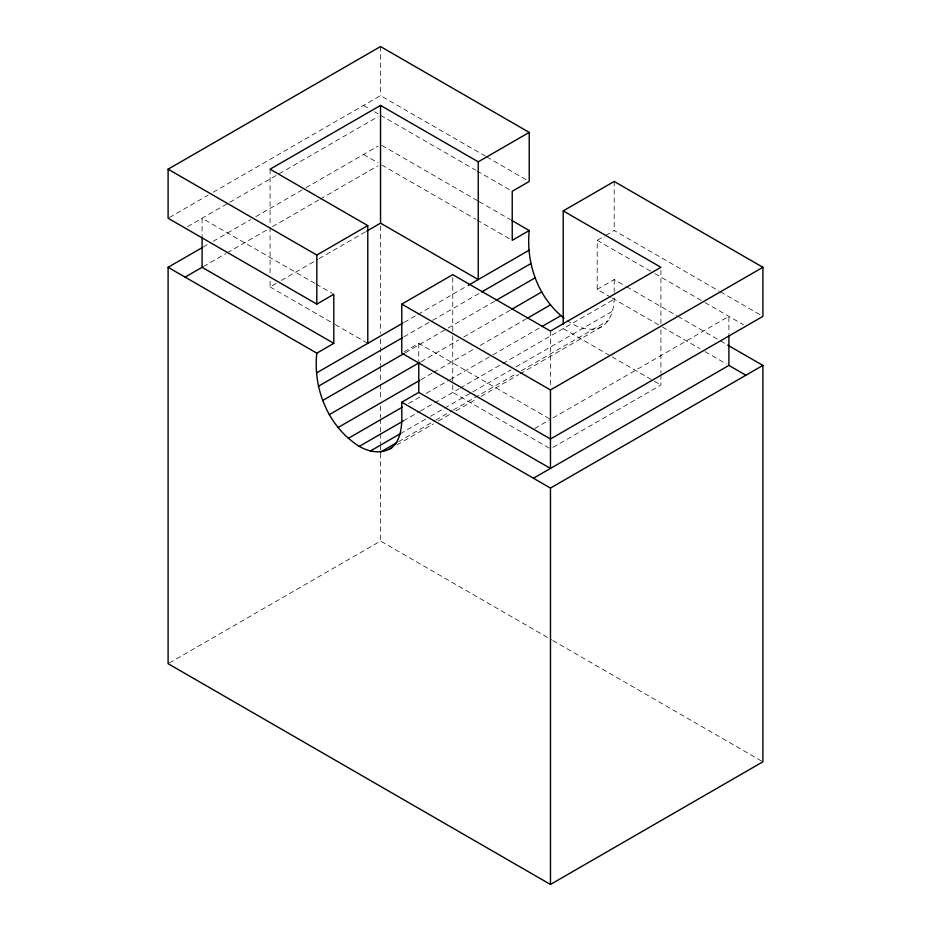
<?xml version="1.0" encoding="UTF-8"?>
<svg xmlns="http://www.w3.org/2000/svg" width="931" height="931" viewBox="0 0 931 931"><rect width="100%" height="100%" fill="white"/><g stroke="black" fill="none" stroke-linecap="round" stroke-linejoin="round"><path stroke-width="0.7" stroke-dasharray="4.66 3.49" d="M520.057 373.866L601.752 326.7C612.656 319.508 614.553 305.671 614.192 293.591M169.361 217.528L208.195 195.103M213.199 192.217L380.535 95.602L485.493 156.21M187.527 226.664L228.479 203.016M229.736 202.295L378.021 116.678M203.179 247.052L208.195 244.166M213.199 241.269L250.788 219.576M255.804 216.679L304.658 188.469M305.903 187.748L378.102 146.062M203.354 266.58L225.965 253.523M227.222 252.801L267.441 229.585M272.457 226.675L318.961 199.839M320.217 199.106L378.021 165.741M270.071 281.115L270.071 286.934L276.344 283.303M281.371 280.406L317.774 259.388M319.019 258.667L365.464 231.854M404.182 322.335L416.739 315.085M417.996 314.364L466.943 286.096M403.728 336.964L431.379 320.997M432.636 320.276L479.139 293.428M404.205 351.755L418.764 343.341L549.22 418.659M611.004 297.35L597.202 289.378L597.202 240.326L604.487 236.125M605.697 235.415L614.192 230.516L719.163 291.112M405.45 352.698L446.938 328.748M448.195 328.026L494.698 301.179M420.998 361.682L458.715 339.908M463.743 336.999L511.503 309.429M420.998 379.639L432.321 373.098M433.578 372.377L475.054 348.427M480.082 345.529L526.585 318.681M597.202 289.378L614.192 279.568L625.446 286.061M408.628 403.519L421.196 396.257M426.223 393.359L448.847 380.29M450.104 379.569L491.58 355.619M492.836 354.897L540.608 327.316M403.286 420.963L419.625 411.537M420.428 411.071L459.03 388.774M460.286 388.052L614.192 299.2M400.33 433.695L425.595 419.113M430.494 416.285L511.061 369.77M515.96 366.93L612.749 311.059M398.596 441.631L434.579 420.859M435.836 420.125L452.175 410.699M453.432 409.966L516.752 373.412M521.313 370.782L608.502 320.439M396.874 444.983L433.322 423.942M438.35 421.045L450.918 413.783M455.946 410.885L476.055 399.271M481.083 396.362L518.8 374.599M534.685 428.493L550.465 419.381M552.979 417.938L728.903 316.365L728.903 333.682M169.361 662.965L380.535 541.051L551.583 639.806M552.979 447.369L660.929 385.05L660.929 374.867M601.752 326.7C590.312 332.239 576.848 327.921 567.316 320.52M486.738 156.932L526.725 180.009M720.408 291.834L761.651 315.644M363.532 105.424L369.607 108.927M374.46 111.732L378.102 113.826M380.535 115.235L475.857 170.268M477.114 170.99L510.979 190.541M597.202 240.326L653.643 272.911M654.9 273.633L703.824 301.877M705.07 302.61L743.473 324.779M381.78 145.387L477.999 200.933M479.244 201.655L510.479 219.693M626.691 286.783L676.674 315.644M677.919 316.365L719.163 340.176M720.408 340.897L727.902 345.226M363.532 154.476L378.102 162.89M381.78 165.008L475.857 219.32M477.114 220.053L510.979 239.604M612.261 298.071L661.173 326.315M662.43 327.037L700.054 348.764M705.07 351.662L726.401 363.974M563.22 328.631L610.817 356.119M612.074 356.841L660.929 385.05M314.981 283.431L202.097 218.25L202.097 235.566M316.237 284.153L332.542 293.568M270.071 286.934L333.961 323.813M335.218 324.547L367.78 343.341M549.22 448.09L452.757 392.405L452.757 385.131M552.851 640.54L762.896 761.802M660.929 270.211L660.929 324M660.929 329.807L660.929 373.412M614.192 181.452L614.192 230.516M614.192 279.568L614.192 292.183M550.465 331.075L550.465 387.773M452.757 277.578L452.757 334.264M452.757 335.719L452.757 383.677M418.764 343.341L418.764 360.658M380.535 46.55L380.535 95.602M380.535 225.977L380.535 333.426M380.535 339.233L380.535 365.359M380.535 366.814L380.535 382.792M380.535 384.235L380.535 400.214M380.535 406.021L380.535 417.635M380.535 419.09L380.535 432.159M380.535 433.602L380.535 443.773M380.535 445.227L380.535 541.051M270.071 169.198L270.071 225.884M270.071 227.339L270.071 275.297"/><path stroke-width="1.4" d="M727.902 345.226L762.896 365.418L762.896 761.802L550.465 884.45L168.104 663.698L168.104 267.313L316.808 353.163C312.921 388.937 328.34 426.922 359.285 446.368C370.643 453.211 387.401 455.073 396.082 443.075C403.612 430.809 401.47 415.913 401.773 402.215L418.764 392.405L550.465 468.444L550.465 389.949L762.896 267.302L762.896 316.365L550.465 439.001L401.773 353.152L401.773 304.1L452.757 274.668L550.465 331.075L660.929 267.302L563.22 210.895L563.22 324.267M316.808 353.163L333.798 343.341L333.798 294.289L316.808 304.1L168.104 218.25L168.104 169.198L380.535 46.55L529.227 132.4L529.227 181.452L512.236 191.274L512.236 240.326L529.227 230.516C525.899 263.112 537.862 297.629 564.011 318.111M529.227 132.4L478.243 161.831L380.535 105.424L270.071 169.198L367.78 225.605L367.78 343.341M168.104 267.313L201.934 247.774M185.094 277.124L202.097 267.313L333.798 343.341M168.104 169.198L316.808 255.047L367.78 225.605M366.721 231.132L380.535 223.161L478.243 279.568L478.243 161.831M563.22 210.895L614.192 181.452L762.896 267.302M316.808 372.784L402.937 323.057M468.2 285.375L529.227 250.136M318.251 386.318L402.471 337.697M481.653 291.973L530.67 263.671M322.498 400.598L404.194 353.431M495.955 300.445L534.918 277.95M329.248 414.656L419.741 362.403M511.503 309.429L541.667 292.008M338.046 427.527L419.741 380.36M527.842 317.948L550.465 304.891M348.287 438.35L402.343 407.138M541.865 326.595L560.718 315.702M359.285 446.368L403.286 420.963M370.282 451.046L400.446 433.625M380.535 452.059L396.874 442.621M389.333 449.347L391.846 447.892M533.475 478.255L728.903 365.418L745.906 375.228M401.773 402.215L550.465 488.065L762.896 365.418M511.736 220.414L529.227 230.516M401.773 304.1L550.465 389.949M728.903 335.125L728.903 365.418M550.465 488.065L550.465 884.45M418.764 362.101L418.764 392.405M380.535 105.424L380.535 223.161M316.808 255.047L316.808 304.1M202.097 237.009L202.097 267.313"/></g></svg>
